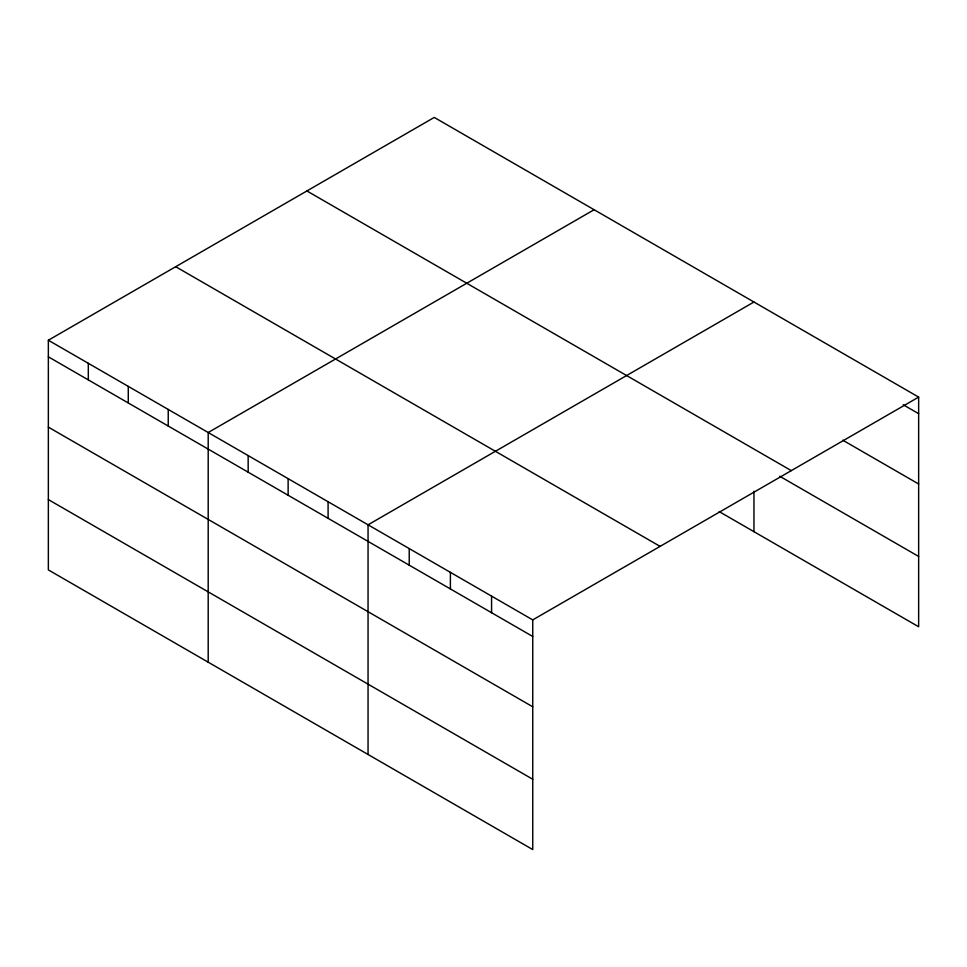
<?xml version="1.0" encoding="UTF-8"?>
<svg xmlns="http://www.w3.org/2000/svg" width="967" height="967" viewBox="0 0 967 967"><rect width="100%" height="100%" fill="white"/><g stroke="black" fill="none" stroke-linecap="round" stroke-linejoin="round"><path stroke-width="1.45" d="M48.35 340.239L532.744 619.895L532.744 849.57L48.35 569.901L48.35 340.239L434.256 117.43L918.65 397.099L918.65 626.761L719.146 511.579M594.101 209.73L208.195 432.527L208.195 662.19M753.958 302.018L368.052 524.815L368.052 754.478M532.744 619.895L918.65 397.099M903.214 404.762L918.65 413.683M842.74 440.166L918.65 483.996M306.902 190.958L791.296 470.627M779.692 476.223L918.65 556.448M175.704 266.711L660.098 546.379M48.35 356.823L532.744 636.479M48.35 427.136L532.744 706.792M48.35 499.588L532.744 779.245M753.958 491.284L753.958 531.681M491.574 596.131L491.574 612.703M450.392 572.355L450.392 588.939M409.222 548.579L409.222 565.163M328.091 501.74L328.091 518.324M288.13 478.665L288.13 495.249M248.168 455.602L248.168 472.174M168.234 409.452L168.234 426.036M128.273 386.377L128.273 402.961M88.311 363.314L88.311 379.886"/></g></svg>
